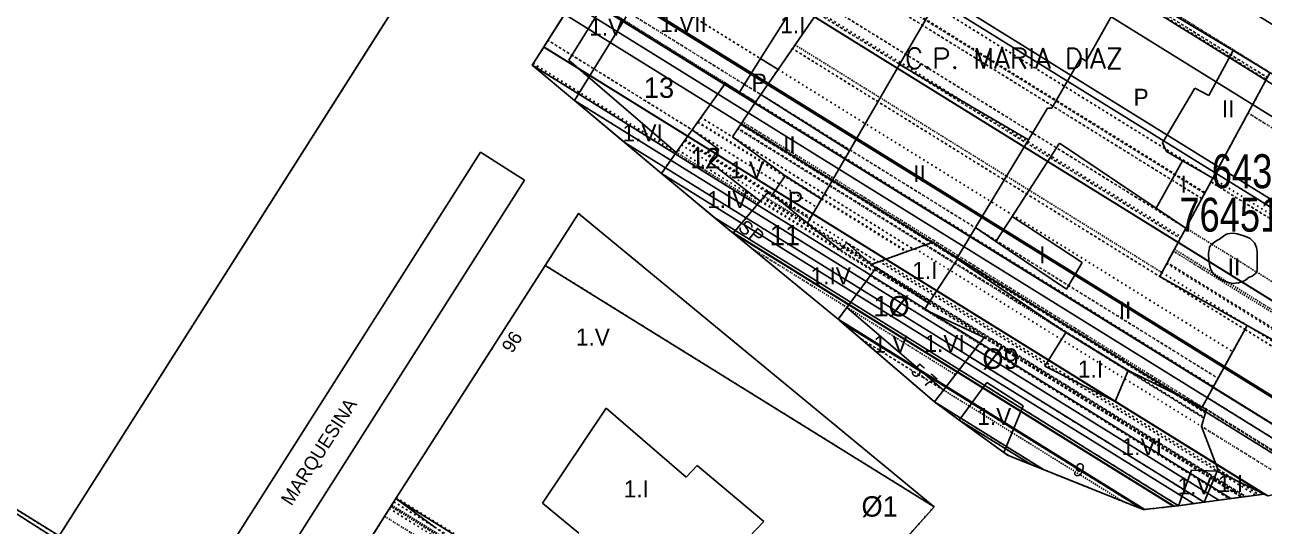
# Model space of a CAD drawing. Extents: x 676297 to 676945, y 613531 to 614154.
# Drawn here: x 676362.8 to 676454.2, y 613908.8 to 613945.7 of the extents above; entities that cross this region are included whole.
import ezdxf
from ezdxf.enums import TextEntityAlignment as Align

# ---------------------------------------------------------------- set-up
doc = ezdxf.new("R2010")
doc.units = 0
doc.header["$MEASUREMENT"] = 0
doc.linetypes.add('DOT', pattern=[0.25, 0, -0.25])
doc.layers.get('0').update_dxf_attribs({"linetype": 'CONTINUOUS'})
for name, color, linetype in [('10', 7, 'CONTINUOUS'), ('11', 7, 'CONTINUOUS'), ('12', 7, 'CONTINUOUS'), ('13', 7, 'CONTINUOUS'), ('22', 7, 'CONTINUOUS'), ('25', 7, 'CONTINUOUS'), ('26', 7, 'CONTINUOUS'), ('27', 7, 'CONTINUOUS'), ('29', 7, 'CONTINUOUS'), ('62', 7, 'CONTINUOUS'), ('8', 7, 'CONTINUOUS'), ('9', 7, 'CONTINUOUS')]:
    doc.layers.add(name, color=color, linetype=linetype)
doc.styles.add('ROMANS', font='ROMANS', dxfattribs={"height": 0.2})
doc.styles.get("Standard").update_dxf_attribs({"font": 'txt', "height": 0.2})

msp = doc.modelspace()

# ---------------------------------------------------------------- linework, layer by layer
at = {"layer": '10', "color": 215, "linetype": 'CONTINUOUS'}
for p, q in [((676365.199, 613907.802), (676434.626, 614017.111)), ((676400.229, 613942.731), (676407.741, 613954.557)), ((676403.331, 613940.128), (676400.229, 613942.731)), ((676409.739, 613934.753), (676403.331, 613940.128)), ((676409.739, 613934.753), (676414.776, 613930.562)), ((676390.179, 613910.824), (676403.642, 613931.809)), ((676403.642, 613931.809), (676429.833, 613910.221)), ((676415.034, 613930.349), (676414.776, 613930.562)), ((676422.766, 613924.015), (676415.034, 613930.349)), ((676422.893, 613923.911), (676422.766, 613924.015)), ((676422.893, 613923.911), (676429.853, 613917.933)), ((676343.001, 613921.931), (676365.199, 613907.802)), ((676431.68, 613916.602), (676429.853, 613917.933)), ((676434.967, 613914.21), (676431.68, 613916.602)), ((676435.229, 613914.02), (676434.967, 613914.21)), ((676435.229, 613914.02), (676445.235, 613910.003)), ((676390.179, 613910.824), (676387.176, 613906.075)), ((676449.721, 613910.549), (676447.842, 613910.293)), ((676454.137, 613911.152), (676449.721, 613910.549)), ((676454.412, 613911.018), (676454.137, 613911.152)), ((676429.833, 613910.221), (676413.648, 613892.069)), ((676447.842, 613910.293), (676445.235, 613910.003))]:
    msp.add_line(p, q, dxfattribs=at)
at = {"layer": '11', "color": 215, "linetype": 'CONTINUOUS'}
for p, q in [((676421.284, 613946.678), (676418.335, 613942.403)), ((676418.335, 613942.403), (676417.063, 613940.559)), ((676450.365, 613934.392), (676454.577, 613942.164)), ((676412.012, 613937.959), (676414.452, 613941.398)), ((676415.482, 613940.741), (676414.452, 613941.398)), ((676416.669, 613939.987), (676415.482, 613940.741)), ((676414.971, 613937.441), (676416.669, 613939.987)), ((676417.063, 613940.559), (676416.669, 613939.987)), ((676410.838, 613936.303), (676412.012, 613937.959)), ((676418.851, 613934.585), (676414.971, 613937.441)), ((676409.739, 613934.753), (676410.838, 613936.303)), ((676421.527, 613932.864), (676418.851, 613934.585)), ((676448.379, 613930.728), (676450.365, 613934.392)), ((676417.028, 613932.708), (676417.632, 613933.423)), ((676417.892, 613933.131), (676417.632, 613933.423)), ((676415.034, 613930.349), (676417.028, 613932.708)), ((676417.93, 613933.19), (676417.892, 613933.131)), ((676417.93, 613933.19), (676420.495, 613931.098)), ((676420.495, 613931.098), (676421.527, 613932.864)), ((676420.495, 613931.098), (676422.901, 613929.137)), ((676446.45, 613927.168), (676448.379, 613930.728)), ((676425.206, 613928.059), (676429.745, 613929.683)), ((676429.745, 613929.683), (676431.518, 613928.481)), ((676423.408, 613929.65), (676422.901, 613929.137)), ((676423.408, 613929.65), (676425.206, 613928.059)), ((676425.206, 613928.059), (676425.536, 613927.767)), ((676431.518, 613928.481), (676431.561, 613928.452)), ((676431.561, 613928.452), (676439.536, 613923.049)), ((676423.413, 613924.892), (676425.536, 613927.767)), ((676425.536, 613927.767), (676425.583, 613927.831)), ((676429.43, 613925.208), (676425.583, 613927.831)), ((676446.45, 613927.168), (676452.898, 613923.561)), ((676429.123, 613924.741), (676429.43, 613925.208)), ((676422.766, 613924.015), (676423.413, 613924.892)), ((676433.509, 613922.679), (676429.123, 613924.741)), ((676449.572, 613917.558), (676452.898, 613923.561)), ((676433.509, 613922.679), (676430.526, 613918.807)), ((676444.136, 613920.25), (676439.536, 613923.049)), ((676449.572, 613917.558), (676444.136, 613920.25)), ((676430.526, 613918.807), (676429.853, 613917.933)), ((676449.904, 613917.394), (676449.527, 613916.135)), ((676449.904, 613917.394), (676449.572, 613917.558)), ((676449.527, 613916.135), (676450.746, 613912.977)), ((676450.746, 613912.977), (676450.687, 613912.836)), ((676454.137, 613911.152), (676450.687, 613912.836)), ((676390.179, 613910.824), (676393.08, 613908.692))]:
    msp.add_line(p, q, dxfattribs=at)
at = {"layer": '12', "color": 15, "linetype": 'CONTINUOUS'}
for p, q in [((676402.91, 613943.094), (676409.414, 613953.568)), ((676411.057, 613952.598), (676403.331, 613940.128)), ((676444.079, 613948.477), (676441.033, 613943.026)), ((676451.873, 613943.79), (676444.079, 613948.477)), ((676417.052, 613943.217), (676419.748, 613947.466)), ((676430.014, 613947.431), (676427.293, 613942.761)), ((676451.873, 613943.79), (676450.066, 613940.481)), ((676454.576, 613942.164), (676451.873, 613943.79)), ((676410.838, 613936.303), (676402.91, 613943.094)), ((676415.482, 613940.74), (676417.052, 613943.217)), ((676417.052, 613943.217), (676418.335, 613942.403)), ((676427.293, 613942.761), (676423.601, 613936.424)), ((676436.777, 613937.218), (676427.293, 613942.761)), ((676440.63, 613943.261), (676438.509, 613939.549)), ((676441.033, 613943.026), (676440.63, 613943.261)), ((676449.038, 613941.024), (676446.66, 613937.013)), ((676450.066, 613940.481), (676449.038, 613941.024)), ((676417.063, 613940.559), (676423.601, 613936.424)), ((676436.777, 613937.218), (676438.188, 613939.562)), ((676438.509, 613939.549), (676438.189, 613939.562)), ((676412.012, 613937.959), (676413.972, 613936.523)), ((676432.89, 613930.761), (676436.777, 613937.218)), ((676446.66, 613937.013), (676446.953, 613936.36)), ((676413.972, 613936.523), (676413.292, 613935.61)), ((676423.601, 613936.424), (676421.527, 613932.864)), ((676439.074, 613936.973), (676435.585, 613931.593)), ((676439.074, 613936.973), (676446.192, 613932.195)), ((676448.14, 613935.674), (676446.953, 613936.36)), ((676413.292, 613935.61), (676417.028, 613932.708)), ((676448.14, 613935.674), (676446.192, 613932.195)), ((676450.365, 613934.392), (676448.14, 613935.674)), ((676418.851, 613934.585), (676417.93, 613933.19)), ((676435.585, 613931.593), (676434.388, 613929.747)), ((676435.585, 613931.593), (676440.736, 613928.205)), ((676446.192, 613932.195), (676448.379, 613930.728)), ((676431.518, 613928.481), (676432.89, 613930.761)), ((676434.389, 613929.748), (676432.89, 613930.761)), ((676439.589, 613926.236), (676434.389, 613929.748)), ((676450.364, 613929.598), (676450.524, 613929.719)), ((676450.524, 613929.719), (676450.702, 613929.828)), ((676450.702, 613929.828), (676450.847, 613929.924)), ((676450.847, 613929.924), (676450.948, 613929.985)), ((676450.948, 613929.985), (676451.151, 613930.136)), ((676451.151, 613930.136), (676451.325, 613930.257)), ((676451.325, 613930.257), (676451.436, 613930.306)), ((676451.436, 613930.306), (676451.624, 613930.336)), ((676451.624, 613930.336), (676451.875, 613930.348)), ((676451.875, 613930.348), (676452.155, 613930.306)), ((676452.155, 613930.306), (676452.305, 613930.263)), ((676452.305, 613930.263), (676452.575, 613930.179)), ((676452.575, 613930.179), (676452.884, 613930.07)), ((676452.884, 613930.07), (676453.106, 613929.961)), ((676453.106, 613929.961), (676453.275, 613929.822)), ((676453.275, 613929.822), (676453.434, 613929.64)), ((676450.046, 613928.69), (676450.055, 613928.902)), ((676450.055, 613928.902), (676450.084, 613929.107)), ((676450.084, 613929.107), (676450.113, 613929.295)), ((676450.113, 613929.295), (676450.162, 613929.416)), ((676450.162, 613929.416), (676450.244, 613929.507)), ((676450.244, 613929.507), (676450.364, 613929.598)), ((676453.434, 613929.64), (676453.521, 613929.483)), ((676453.521, 613929.483), (676453.594, 613929.289)), ((676453.594, 613929.289), (676453.623, 613928.998)), ((676453.623, 613928.998), (676453.623, 613928.744)), ((676431.561, 613928.452), (676429.43, 613925.208)), ((676440.736, 613928.205), (676439.589, 613926.236)), ((676450.065, 613928.454), (676450.046, 613928.69)), ((676450.089, 613928.193), (676450.065, 613928.454)), ((676450.133, 613927.921), (676450.089, 613928.193)), ((676450.186, 613927.746), (676450.133, 613927.921)), ((676453.623, 613928.744), (676453.623, 613928.429)), ((676453.623, 613928.429), (676453.632, 613928.121)), ((676453.632, 613928.121), (676453.632, 613927.842)), ((676450.258, 613927.582), (676450.186, 613927.746)), ((676450.34, 613927.449), (676450.258, 613927.582)), ((676450.446, 613927.328), (676450.34, 613927.449)), ((676450.548, 613927.231), (676450.446, 613927.328)), ((676450.688, 613927.134), (676450.548, 613927.231)), ((676450.828, 613927.019), (676450.688, 613927.134)), ((676451.045, 613926.898), (676450.828, 613927.019)), ((676452.932, 613927.019), (676452.768, 613926.898)), ((676453.048, 613927.11), (676452.932, 613927.019)), ((676453.135, 613927.146), (676453.048, 613927.11)), ((676453.266, 613927.201), (676453.135, 613927.146)), ((676453.396, 613927.279), (676453.266, 613927.201)), ((676453.521, 613927.382), (676453.396, 613927.279)), ((676453.613, 613927.497), (676453.521, 613927.382)), ((676453.642, 613927.667), (676453.613, 613927.497)), ((676453.632, 613927.842), (676453.642, 613927.667)), ((676451.248, 613926.813), (676451.045, 613926.898)), ((676451.426, 613926.747), (676451.248, 613926.813)), ((676451.61, 613926.704), (676451.426, 613926.747)), ((676451.89, 613926.662), (676451.61, 613926.704)), ((676452.03, 613926.668), (676451.89, 613926.662)), ((676452.252, 613926.692), (676452.03, 613926.668)), ((676452.43, 613926.741), (676452.252, 613926.692)), ((676452.633, 613926.826), (676452.43, 613926.741)), ((676452.768, 613926.898), (676452.633, 613926.826)), ((676430.526, 613918.807), (676423.413, 613924.892)), ((676461.838, 613918.556), (676452.898, 613923.561)), ((676438, 613920.567), (676439.536, 613923.049)), ((676443.172, 613917.961), (676438, 613920.567)), ((676444.136, 613920.25), (676443.172, 613917.961)), ((676431.68, 613916.602), (676433.718, 613919.364)), ((676433.718, 613919.364), (676435.898, 613917.974)), ((676435.898, 613917.974), (676436.402, 613917.635)), ((676400.97, 613910.489), (676405.679, 613917.484)), ((676405.679, 613917.484), (676411.574, 613912.398)), ((676436.402, 613917.635), (676434.967, 613914.21)), ((676411.574, 613912.398), (676412.369, 613913.254)), ((676412.369, 613913.254), (676417.295, 613909.131)), ((676447.842, 613910.293), (676448.799, 613912.909)), ((676448.799, 613912.909), (676450.687, 613912.836)), ((676449.721, 613910.549), (676450.687, 613912.836)), ((676403.662, 613908.274), (676400.97, 613910.489)), ((676417.295, 613909.131), (676415.111, 613906.85))]:
    msp.add_line(p, q, dxfattribs=at)
at = {"layer": '8', "color": 15, "linetype": 'CONTINUOUS'}
msp.add_lwpolyline([(676375.322, 613895.968), (676399.662, 613934.247), (676396.416, 613936.311), (676372.076, 613898.032)], close=True, dxfattribs=at)

# ---------------------------------------------------------------- texts
at = {"layer": '13', "color": 15, "linetype": 'CONTINUOUS'}
for s, p in [('1.V', (676405.677, 613945.518)), ('1.VII', (676411.362, 613945.783)), ('1.I', (676419.43, 613945.695)), ('P', (676416.945, 613941.473)), ('P', (676445.081, 613940.359)), ('II', (676451.491, 613939.509)), ('1.VI', (676408.357, 613937.731)), ('II', (676419.171, 613936.87)), ('1.V', (676416.051, 613935.021)), ('II', (676428.752, 613934.735)), ('I', (676448.225, 613933.963)), ('1.IV', (676414.595, 613932.823)), ('P', (676419.618, 613932.784)), ('I', (676437.799, 613928.761)), ('1.I', (676429.148, 613927.601)), ('II', (676451.924, 613927.872)), ('1.IV', (676422.214, 613927.207)), ('II', (676443.899, 613924.695)), ('1.V', (676404.691, 613922.71)), ('1.V', (676426.622, 613922.182)), ('1.VI', (676430.603, 613922.244)), ('1.I', (676441.349, 613920.354)), ('1.V', (676434.262, 613916.871)), ('1.VI', (676445.134, 613914.639)), ('1.V', (676449.021, 613911.745)), ('1.I', (676451.666, 613911.92)), ('1.I', (676407.892, 613911.53))]:
    msp.add_text(s, height=1.25, dxfattribs=at).set_placement(p, align=Align.MIDDLE)
at = {"layer": '22', "color": 7, "linetype": 'CONTINUOUS'}
for s, p in [('S', (676415.972, 613930.753)), ('P', (676416.763, 613930.175))]:
    msp.add_text(s, height=1, rotation=320.70514, dxfattribs=at).set_placement(p, align=Align.MIDDLE)
for s, rotation, p in [('96', 237.28907, (676398.313, 613922.625)), ('5-7', 319.44222, (676428.767, 613919.475)), ('9', 337.93037, (676440.325, 613912.47))]:
    msp.add_text(s, height=1, rotation=rotation, dxfattribs=at).set_placement(p, align=Align.CENTER)
at = {"layer": '25', "color": 215, "linetype": 'CONTINUOUS', "width": 0.8}
msp.add_text('64398', height=2.5, dxfattribs=at).set_placement((676454.005, 613934.917), align=Align.MIDDLE)
at = {"layer": '26', "color": 215, "linetype": 'CONTINUOUS', "width": 0.8}
msp.add_text('76451393', height=2.5, dxfattribs=at).set_placement((676453.847, 613931.717), align=Align.MIDDLE)
at = {"layer": '27', "color": 215, "linetype": 'CONTINUOUS'}
for s, p in [('13', (676409.562, 613941.065)), ('12', (676412.977, 613935.882)), ('11', (676418.839, 613930.21)), ('1%%c', (676426.697, 613924.982)), ('%%c9', (676434.727, 613921.125)), ('%%c1', (676425.82, 613910.243))]:
    msp.add_text(s, height=1.5, dxfattribs=at).set_placement(p, align=Align.MIDDLE)
at = {"layer": '29', "color": 215, "linetype": 'CONTINUOUS', "style": 'ROMANS'}
msp.add_text('C.P. MARIA DIAZ', height=1.5, dxfattribs=at).set_placement((676435.72, 613943.218), align=Align.MIDDLE)
at = {"layer": '9', "color": 15, "linetype": 'CONTINUOUS'}
msp.add_text('MARQUESINA', height=1, rotation=57.13701, dxfattribs=at).set_placement((676384.611, 613914.202), align=Align.MIDDLE)

# ---------------------------------------------------------------- meshes
at = {"color": 7, "linetype": 'DOT'}
mesh = msp.add_polyface(dxfattribs=at)
corners = [(676365.199, 613907.802), (676343.001, 613921.931), (676365.366, 613908.065), (676412.226, 614030.999), (676434.626, 614017.111), (676412.4, 614031.274), (676412.4, 614031.274)]
mesh.append_faces([[corners[k] for k in face] for face in [(0, 0, 2, 1), (1, 2, 4, 3), (3, 4, 6, 5)]], dxfattribs={"vtx0": -1, "vtx2": -1, "color": 7})
mesh = msp.add_polyface(dxfattribs=at)
corners = [(676422.901, 613929.137), (676425.206, 613928.059), (676423.116, 613929.355), (676421.101, 613930.604), (676425.327, 613928.102), (676424.76, 613928.454), (676423.189, 613929.428), (676420.495, 613931.098), (676425.693, 613928.233), (676423.408, 613929.65), (676420.649, 613931.361), (676427.787, 613928.983), (676421.527, 613932.864), (676427.851, 613929.005), (676418.851, 613934.585), (676428.311, 613929.17), (676414.971, 613937.441), (676439.536, 613923.049), (676429.169, 613929.477), (676415.367, 613938.034), (676444.136, 613920.25), (676438.614, 613923.674), (676429.223, 613929.496), (676415.392, 613938.072), (676447.385, 613918.641), (676431.561, 613928.452), (676429.638, 613929.645), (676415.583, 613938.359), (676447.404, 613918.632), (676431.518, 613928.481), (676429.64, 613929.645), (676415.584, 613938.36), (676448.227, 613918.224), (676429.745, 613929.683), (676415.632, 613938.433), (676449.572, 613917.558), (676415.712, 613938.552), (676450.409, 613919.068), (676416.669, 613939.987), (676450.745, 613919.676), (676417.063, 613940.559), (676451.831, 613921.635), (676418.335, 613942.403), (676446.45, 613927.168), (676452.737, 613923.27), (676419.396, 613943.941), (676446.609, 613927.461), (676452.898, 613923.561), (676419.585, 613944.215), (676447.968, 613929.969), (676421.205, 613946.563), (676419.748, 613947.466), (676448.035, 613930.092), (676421.284, 613946.678), (676419.823, 613947.584), (676448.379, 613930.728), (676420.21, 613948.193), (676449.557, 613932.901), (676421.532, 613950.277), (676449.765, 613933.285), (676421.765, 613950.645), (676424.047, 613949.23), (676449.793, 613933.336), (676421.796, 613950.694), (676424.078, 613949.279), (676450.365, 613934.392), (676424.727, 613950.288), (676454.279, 613941.614), (676429.159, 613957.188), (676414.992, 613965.972), (676454.305, 613941.662), (676429.188, 613957.234), (676418.461, 613963.885), (676415.021, 613966.018), (676454.386, 613941.812), (676429.281, 613957.378), (676415.113, 613966.162), (676454.577, 613942.164), (676415.327, 613966.499), (676455.003, 613941.908), (676415.331, 613966.505), (676457.672, 613947.876), (676418.805, 613971.974), (676422.468, 613969.839), (676457.719, 613947.983), (676422.468, 613969.839), (676457.474, 613949.355), (676458.146, 613948.938), (676457.836, 613949.83), (676458.391, 613949.486), (676458.414, 613949.537)]
mesh.append_faces([[corners[k] for k in face] for face in [(0, 0, 2, 3), (3, 2, 6, 7), (1, 1, 4, 5), (7, 6, 9, 10), (5, 4, 8, 9), (10, 8, 11, 12), (12, 11, 13, 14), (14, 13, 15, 16), (16, 15, 18, 19), (19, 18, 22, 23), (17, 17, 20, 21), (23, 22, 26, 27), (21, 20, 24, 25), (27, 26, 30, 31), (25, 24, 28, 29), (31, 30, 33, 34), (29, 28, 32, 33), (34, 32, 35, 36), (36, 35, 37, 38), (38, 37, 39, 40), (40, 39, 41, 42), (42, 41, 44, 45), (45, 43, 46, 48), (43, 44, 47, 47), (48, 46, 49, 50), (51, 51, 53, 54), (50, 49, 52, 53), (54, 52, 55, 56), (56, 55, 57, 58), (58, 57, 59, 60), (60, 61, 63, 63), (61, 59, 62, 64), (64, 62, 65, 66), (66, 65, 67, 68), (69, 69, 72, 73), (68, 67, 70, 71), (73, 72, 75, 76), (71, 70, 74, 75), (76, 74, 77, 78), (78, 77, 79, 80), (80, 79, 81, 82), (82, 81, 84, 85), (83, 84, 87, 86), (86, 87, 89, 88), (88, 89, 90, 90)]], dxfattribs={"vtx0": -1, "vtx2": -1, "color": 7})
mesh = msp.add_polyface(dxfattribs=at)
corners = [(676409.739, 613934.753), (676410.43, 613935.727), (676403.331, 613940.128), (676410.764, 613936.199), (676400.229, 613942.731), (676410.838, 613936.303), (676400.297, 613942.838), (676412.012, 613937.959), (676401.384, 613944.549), (676414.434, 613941.373), (676403.624, 613948.075), (676416.669, 613939.987), (676414.443, 613941.385), (676403.632, 613948.088), (676416.678, 613940), (676415.482, 613940.741), (676414.452, 613941.398), (676403.64, 613948.101), (676416.687, 613940.013), (676414.452, 613941.398), (676403.996, 613948.661), (676417.063, 613940.559), (676405.195, 613950.55), (676418.335, 613942.403), (676407.741, 613954.557), (676421.034, 613946.315), (676409.414, 613953.568), (676421.057, 613946.349), (676411.057, 613952.598), (676421.081, 613946.383), (676419.748, 613947.466), (676421.205, 613946.563), (676421.284, 613946.678)]
mesh.append_faces([[corners[k] for k in face] for face in [(0, 0, 1, 2), (2, 1, 3, 4), (4, 3, 5, 6), (6, 5, 7, 8), (8, 7, 9, 10), (10, 9, 12, 13), (11, 11, 14, 15), (13, 12, 16, 17), (15, 14, 18, 19), (17, 18, 21, 20), (20, 21, 23, 22), (22, 23, 25, 24), (24, 25, 27, 26), (26, 27, 29, 28), (28, 29, 31, 30), (30, 31, 32, 32)]], dxfattribs={"vtx0": -1, "vtx2": -1, "color": 7})
mesh = msp.add_polyface(dxfattribs=at)
corners = [(676450.687, 613912.836), (676452.033, 613912.179), (676450.746, 613912.977), (676454.137, 613911.152), (676450.605, 613913.342), (676454.412, 613911.018), (676450.587, 613913.39), (676456.895, 613911.567), (676449.527, 613916.135), (676458.395, 613911.899), (676449.846, 613917.2), (676458.469, 613912.042), (676449.893, 613917.359), (676449.572, 613917.558), (676458.485, 613912.074), (676449.904, 613917.394), (676449.589, 613917.589), (676458.835, 613912.75), (676449.958, 613918.254), (676464.804, 613910.055), (676450.372, 613919.003), (676467.025, 613914.411), (676452.737, 613923.27), (676446.45, 613927.168), (676467.176, 613914.708), (676452.898, 613923.561), (676446.609, 613927.461), (676467.517, 613915.377), (676446.965, 613928.119), (676469.013, 613914.54), (676447.002, 613928.187), (676469.476, 613915.384), (676447.461, 613929.034), (676470.704, 613914.814), (676447.538, 613929.177), (676471.529, 613916.375), (676448.379, 613930.728), (676473.34, 613919.801), (676450.224, 613934.133), (676473.478, 613920.062), (676450.365, 613934.392), (676476.034, 613924.899), (676452.97, 613939.199), (676477.611, 613927.883), (676454.577, 613942.164), (676477.614, 613927.889), (676455.003, 613941.908), (676477.554, 613930.152), (676478.5, 613929.565), (676455.782, 613943.651), (676477.633, 613930.296), (676478.577, 613929.71), (676455.849, 613943.801), (676480.626, 613935.766), (676458.414, 613949.537), (676480.66, 613935.829), (676459.136, 613949.174), (676480.732, 613935.96), (676459.206, 613949.306), (676480.202, 613936.327), (676459.222, 613949.335), (676480.533, 613936.984), (676459.567, 613949.983), (676481.008, 613937.924), (676460.062, 613950.911), (676481.712, 613939.319), (676460.797, 613952.287), (676481.962, 613939.814), (676461.058, 613952.775), (676482.007, 613939.903), (676460.714, 613953.105), (676482.176, 613940.238), (676460.895, 613953.432), (676482.176, 613940.238), (676461.333, 613954.225), (676482.585, 613941.048), (676462.36, 613954.533), (676482.949, 613941.768), (676480.862, 613943.991), (676483.306, 613942.476), (676482.589, 613943.06), (676483.36, 613942.582), (676483.385, 613942.632)]
mesh.append_faces([[corners[k] for k in face] for face in [(0, 0, 1, 2), (2, 1, 3, 4), (4, 3, 5, 6), (6, 5, 7, 8), (8, 7, 9, 10), (10, 9, 11, 12), (13, 13, 15, 16), (12, 11, 14, 15), (16, 14, 17, 18), (18, 17, 19, 20), (20, 19, 21, 22), (23, 23, 25, 26), (22, 21, 24, 25), (26, 24, 27, 28), (28, 27, 29, 30), (30, 29, 31, 32), (32, 31, 33, 34), (34, 33, 35, 36), (36, 35, 37, 38), (38, 37, 39, 40), (40, 39, 41, 42), (42, 41, 43, 44), (44, 43, 45, 46), (46, 45, 48, 49), (49, 47, 50, 52), (47, 48, 51, 51), (52, 50, 53, 54), (54, 53, 55, 56), (56, 55, 57, 58), (58, 57, 59, 60), (60, 59, 61, 62), (62, 61, 63, 64), (64, 63, 65, 66), (66, 65, 67, 68), (68, 67, 69, 70), (70, 69, 71, 72), (72, 73, 75, 74), (74, 75, 77, 76), (76, 77, 79, 78), (78, 79, 81, 80), (80, 81, 82, 82)]], dxfattribs={"vtx0": -1, "vtx2": -1, "color": 7})
mesh = msp.add_polyface(dxfattribs=at)
corners = [(676415.034, 613930.349), (676414.776, 613930.562), (676415.063, 613930.384), (676409.739, 613934.753), (676415.656, 613931.085), (676410.838, 613936.303), (676416.893, 613932.549), (676410.838, 613936.303), (676417.028, 613932.708), (676410.958, 613936.472), (676417.327, 613933.062), (676420.495, 613931.098), (676411.223, 613936.847), (676417.559, 613933.337), (676417.892, 613933.131), (676418.352, 613932.846), (676420.675, 613931.406), (676411.43, 613937.138), (676417.605, 613933.391), (676417.728, 613933.315), (676417.93, 613933.19), (676420.71, 613931.466), (676411.47, 613937.195), (676417.632, 613933.423), (676420.731, 613931.502), (676411.494, 613937.229), (676421.182, 613932.274), (676412.012, 613937.959), (676421.527, 613932.864), (676412.408, 613938.518), (676418.851, 613934.585), (676412.439, 613938.561), (676414.971, 613937.441), (676412.661, 613938.873), (676416.669, 613939.987), (676414.434, 613941.373), (676415.482, 613940.741), (676414.443, 613941.385), (676414.452, 613941.398)]
mesh.append_faces([[corners[k] for k in face] for face in [(0, 0, 2, 1), (1, 2, 4, 3), (3, 4, 6, 5), (7, 6, 8, 9), (9, 8, 10, 12), (12, 10, 13, 17), (11, 11, 16, 15), (17, 13, 18, 22), (14, 14, 20, 19), (15, 16, 21, 20), (22, 18, 23, 25), (19, 21, 24, 23), (25, 24, 26, 27), (27, 26, 28, 29), (29, 28, 30, 31), (31, 30, 32, 33), (33, 32, 34, 35), (35, 34, 36, 37), (37, 36, 38, 38)]], dxfattribs={"vtx0": -1, "vtx2": -1, "color": 7})
mesh = msp.add_polyface(dxfattribs=at)
corners = [(676422.766, 613924.015), (676423.413, 613924.892), (676416.349, 613929.272), (676423.546, 613925.072), (676415.034, 613930.349), (676425.367, 613927.538), (676417.028, 613932.708), (676422.901, 613929.137), (676425.402, 613927.586), (676417.067, 613932.754), (676421.549, 613930.239), (676423.063, 613929.301), (676425.536, 613927.767), (676417.213, 613932.927), (676421.101, 613930.604), (676423.116, 613929.355), (676425.206, 613928.059), (676417.262, 613932.985), (676420.495, 613931.098), (676423.189, 613929.428), (676424.76, 613928.454), (676417.327, 613933.062), (676420.495, 613931.098), (676423.408, 613929.65), (676417.526, 613933.297), (676418.664, 613932.591), (676417.559, 613933.337), (676417.892, 613933.131), (676418.352, 613932.846), (676417.605, 613933.391), (676417.728, 613933.315), (676417.93, 613933.19), (676417.632, 613933.423)]
mesh.append_faces([[corners[k] for k in face] for face in [(0, 0, 1, 2), (2, 1, 3, 4), (4, 3, 5, 6), (6, 5, 8, 9), (9, 7, 10, 13), (7, 8, 12, 11), (13, 10, 14, 17), (11, 12, 16, 15), (17, 14, 18, 21), (15, 16, 20, 19), (21, 22, 25, 24), (19, 20, 23, 23), (24, 25, 28, 26), (26, 27, 30, 29), (27, 28, 31, 31), (29, 30, 32, 32)]], dxfattribs={"vtx0": -1, "vtx2": -1, "color": 7})
mesh = msp.add_polyface(dxfattribs=at)
corners = [(676413.648, 613892.069), (676414.22, 613892.71), (676410.451, 613895.047), (676415.014, 613893.601), (676406.013, 613899.181), (676415.465, 613894.107), (676403.487, 613901.533), (676415.598, 613894.256), (676402.745, 613902.226), (676397.209, 613905.658), (676415.662, 613894.328), (676402.392, 613902.555), (676397.265, 613905.734), (676396.233, 613906.374), (676415.666, 613894.332), (676402.346, 613902.591), (676397.269, 613905.739), (676396.167, 613906.422), (676415.871, 613894.562), (676400.167, 613904.298), (676397.451, 613905.982), (676393.08, 613908.692), (676416.062, 613894.776), (676398.127, 613905.896), (676397.621, 613906.21), (676390.179, 613910.824), (676416.106, 613894.825), (676397.66, 613906.262), (676390.214, 613910.879), (676429.833, 613910.221), (676401.187, 613927.982), (676403.642, 613931.809), (676403.642, 613931.809)]
mesh.append_faces([[corners[k] for k in face] for face in [(0, 0, 1, 2), (2, 1, 3, 4), (4, 3, 5, 6), (6, 5, 7, 8), (9, 9, 12, 13), (8, 7, 10, 11), (13, 12, 16, 17), (11, 10, 14, 15), (17, 16, 20, 21), (15, 14, 18, 19), (21, 20, 24, 25), (19, 18, 22, 23), (25, 24, 27, 28), (23, 22, 26, 27), (28, 26, 29, 30), (30, 29, 32, 31)]], dxfattribs={"vtx0": -1, "vtx2": -1, "color": 7})
mesh = msp.add_polyface(dxfattribs=at)
corners = [(676435.229, 613914.02), (676434.967, 613914.21), (676435.355, 613913.969), (676431.68, 613916.602), (676436.975, 613913.319), (676429.853, 613917.933), (676437.882, 613912.955), (676430.526, 613918.807), (676443.791, 613910.583), (676430.691, 613919.021), (676445.235, 613910.003), (676431.684, 613920.311), (676447.842, 613910.293), (676432.425, 613921.272), (676449.721, 613910.549), (676433.166, 613922.234), (676451.599, 613910.805), (676429.123, 613924.741), (676433.509, 613922.679), (676452.468, 613910.924), (676429.43, 613925.208), (676433.509, 613922.679), (676433.509, 613922.679), (676452.468, 613910.924), (676429.43, 613925.208), (676433.509, 613922.679), (676452.66, 613910.95), (676425.536, 613927.767), (676427.09, 613926.804), (676452.775, 613910.966), (676425.206, 613928.059), (676425.58, 613927.827), (676425.676, 613927.768), (676452.783, 613910.967), (676425.212, 613928.061), (676425.583, 613927.831), (676453.536, 613911.07), (676450.687, 613912.836), (676425.794, 613928.27), (676453.77, 613911.102), (676452.033, 613912.179), (676450.746, 613912.977), (676425.976, 613928.335), (676454.137, 613911.152), (676450.605, 613913.342), (676426.26, 613928.436), (676449.527, 613916.135), (676428.433, 613929.214), (676449.709, 613916.742), (676439.536, 613923.049), (676429.169, 613929.477), (676449.722, 613916.787), (676444.136, 613920.25), (676438.614, 613923.674), (676429.223, 613929.496), (676449.825, 613917.129), (676447.385, 613918.641), (676431.561, 613928.452), (676429.638, 613929.645), (676449.825, 613917.13), (676447.404, 613918.632), (676431.518, 613928.481), (676429.64, 613929.645), (676449.851, 613917.217), (676448.227, 613918.224), (676429.745, 613929.683), (676449.893, 613917.359), (676449.572, 613917.558), (676449.904, 613917.394)]
mesh.append_faces([[corners[k] for k in face] for face in [(0, 0, 2, 1), (1, 2, 4, 3), (3, 4, 6, 5), (5, 6, 8, 7), (7, 8, 10, 9), (9, 10, 12, 11), (11, 12, 14, 13), (13, 14, 16, 15), (17, 17, 21, 20), (15, 16, 19, 18), (20, 21, 22, 24), (18, 19, 23, 25), (24, 23, 26, 28), (27, 27, 31, 30), (28, 26, 29, 32), (30, 31, 35, 34), (32, 29, 33, 35), (34, 33, 36, 38), (38, 37, 41, 42), (37, 36, 39, 40), (42, 41, 44, 45), (40, 39, 43, 43), (45, 44, 46, 47), (47, 46, 48, 50), (50, 49, 53, 54), (49, 48, 51, 52), (54, 53, 57, 58), (52, 51, 55, 56), (58, 57, 61, 62), (56, 55, 59, 60), (62, 61, 65, 65), (60, 59, 63, 64), (64, 63, 66, 67), (67, 66, 68, 68)]], dxfattribs={"vtx0": -1, "vtx2": -1, "color": 7})
mesh = msp.add_polyface(dxfattribs=at)
corners = [(676429.853, 613917.933), (676430.526, 613918.807), (676424.448, 613922.575), (676430.72, 613919.058), (676422.893, 613923.911), (676430.733, 613919.076), (676422.766, 613924.015), (676431.399, 613919.94), (676423.413, 613924.892), (676429.123, 613924.741), (676433.166, 613922.234), (676425.13, 613927.217), (676429.43, 613925.208), (676433.509, 613922.679), (676433.509, 613922.679), (676425.463, 613927.668), (676429.43, 613925.208), (676433.509, 613922.679), (676425.463, 613927.668), (676429.43, 613925.208), (676425.536, 613927.767), (676427.09, 613926.804), (676425.583, 613927.831)]
mesh.append_faces([[corners[k] for k in face] for face in [(0, 0, 1, 2), (2, 1, 3, 4), (4, 3, 5, 6), (6, 5, 7, 8), (8, 7, 10, 11), (11, 9, 12, 15), (9, 10, 14, 13), (15, 16, 19, 18), (13, 14, 17, 17), (18, 19, 21, 20), (20, 21, 22, 22)]], dxfattribs={"vtx0": -1, "vtx2": -1, "color": 7})
mesh = msp.add_polyface(dxfattribs=at)
corners = [(676394.473, 613885.448), (676391.918, 613887.3), (676394.614, 613885.629), (676386.835, 613890.986), (676394.894, 613885.989), (676386.269, 613891.396), (676394.925, 613886.029), (676383.296, 613893.553), (676395.09, 613886.241), (676382.467, 613898.462), (676397.394, 613889.207), (676382.445, 613898.592), (676397.455, 613889.286), (676382.633, 613898.889), (676397.672, 613889.565), (676382.777, 613899.118), (676394.924, 613891.587), (676383.637, 613900.477), (676395.857, 613892.9), (676383.679, 613900.544), (676394.977, 613893.539), (676386.336, 613904.746), (676397.863, 613897.599), (676402.594, 613894.666), (676386.533, 613905.058), (676398.077, 613897.9), (676398.629, 613897.558), (676402.817, 613894.961), (676386.567, 613905.112), (676398.114, 613897.953), (676402.856, 613895.013), (676387.176, 613906.075), (676403.547, 613895.925), (676387.176, 613906.075), (676406.013, 613899.181), (676389.35, 613909.512), (676403.487, 613901.533), (676389.707, 613910.077), (676402.745, 613902.226), (676397.209, 613905.658), (676389.812, 613910.244), (676402.392, 613902.555), (676397.265, 613905.734), (676396.233, 613906.374), (676389.862, 613910.323), (676402.346, 613902.591), (676397.269, 613905.739), (676396.167, 613906.422), (676389.866, 613910.329), (676400.167, 613904.298), (676397.451, 613905.982), (676393.08, 613908.692), (676390.028, 613910.585), (676398.127, 613905.896), (676397.621, 613906.21), (676390.179, 613910.824), (676397.66, 613906.262)]
mesh.append_faces([[corners[k] for k in face] for face in [(0, 0, 2, 1), (1, 2, 4, 3), (3, 4, 6, 5), (5, 6, 8, 7), (7, 8, 10, 9), (9, 10, 12, 11), (11, 12, 14, 13), (13, 14, 16, 15), (15, 16, 18, 17), (17, 18, 20, 19), (19, 20, 22, 21), (21, 22, 25, 24), (23, 23, 27, 26), (24, 25, 29, 28), (26, 27, 30, 29), (28, 30, 32, 31), (33, 32, 34, 35), (35, 34, 36, 37), (37, 36, 38, 40), (40, 39, 43, 44), (39, 38, 41, 42), (44, 43, 47, 48), (42, 41, 45, 46), (48, 47, 51, 52), (46, 45, 49, 50), (52, 51, 55, 55), (50, 49, 53, 54), (54, 53, 56, 56)]], dxfattribs={"vtx0": -1, "vtx2": -1, "color": 7})
at = {"layer": '62', "color": 7, "linetype": 'CONTINUOUS'}
mesh = msp.add_polyface(dxfattribs=at)
corners = [(676365.199, 613907.802), (676365.366, 613908.065), (676343.001, 613921.931), (676434.626, 614017.111), (676412.226, 614030.999), (676434.626, 614017.111), (676412.4, 614031.274)]
mesh.append_faces([[corners[k] for k in face] for face in [(0, 0, 1, 2), (2, 1, 3, 4), (4, 5, 6, 6)]], dxfattribs={"vtx0": -1, "vtx2": -1, "color": 7})
mesh = msp.add_polyface(dxfattribs=at)
corners = [(676435.229, 613914.02), (676435.355, 613913.969), (676434.967, 613914.21), (676436.975, 613913.319), (676431.68, 613916.602), (676437.882, 613912.955), (676429.853, 613917.933), (676445.235, 613910.003), (676423.127, 613923.71), (676445.311, 613910.011), (676422.893, 613923.911), (676445.346, 613910.015), (676422.766, 613924.015), (676447.452, 613910.25), (676415.034, 613930.349), (676447.525, 613910.258), (676414.776, 613930.562), (676447.842, 613910.293), (676413.681, 613931.473), (676448.947, 613910.444), (676409.739, 613934.753), (676449.721, 613910.549), (676407.065, 613936.996), (676450.801, 613910.696), (676403.331, 613940.128), (676451.699, 613910.819), (676400.229, 613942.731), (676454.137, 613911.152), (676401.069, 613944.054), (676454.412, 613911.018), (676401.086, 613944.08), (676458.395, 613911.899), (676402.613, 613946.484), (676458.835, 613912.75), (676403.125, 613947.29), (676464.804, 613910.055), (676403.584, 613948.012), (676465.041, 613909.947), (676403.601, 613948.04), (676477.259, 613904.286), (676404.474, 613949.413), (676478.128, 613903.883), (676404.536, 613949.511), (676480.982, 613909.116), (676407.727, 613954.535), (676480.995, 613909.139), (676407.741, 613954.557), (676483.758, 613914.207), (676410.831, 613959.422), (676484.006, 613914.662), (676411.109, 613959.859), (676486.506, 613919.247), (676413.905, 613964.26), (676487.478, 613921.03), (676414.992, 613965.972), (676489.275, 613924.325), (676417.001, 613969.135), (676490.888, 613927.282), (676418.805, 613971.974), (676490.943, 613927.384), (676422.468, 613969.839), (676491.44, 613928.296), (676457.474, 613949.355), (676491.725, 613928.819), (676457.836, 613949.83), (676491.752, 613928.867), (676458.414, 613949.537), (676491.786, 613928.931), (676459.136, 613949.174), (676492.225, 613929.735), (676459.567, 613949.983), (676493.475, 613932.027), (676460.797, 613952.287), (676493.739, 613932.512), (676461.058, 613952.775), (676493.787, 613932.6), (676460.714, 613953.105), (676494.4, 613933.723), (676461.333, 613954.225), (676494.785, 613934.429), (676462.36, 613954.533), (676495.163, 613935.124), (676480.862, 613943.991), (676495.22, 613935.228), (676482.589, 613943.06), (676495.538, 613935.811), (676482.906, 613943.643), (676495.538, 613935.811), (676486.345, 613949.957), (676498.548, 613942.391), (676492.76, 613948.067), (676499.292, 613944.017), (676493.201, 613947.937), (676499.343, 613944.129), (676500.152, 613945.897)]
mesh.append_faces([[corners[k] for k in face] for face in [(0, 0, 1, 2), (2, 1, 3, 4), (4, 3, 5, 6), (6, 5, 7, 8), (8, 7, 9, 10), (10, 9, 11, 12), (12, 11, 13, 14), (14, 13, 15, 16), (16, 15, 17, 18), (18, 17, 19, 20), (20, 19, 21, 22), (22, 21, 23, 24), (24, 23, 25, 26), (26, 25, 27, 28), (28, 27, 29, 30), (30, 29, 31, 32), (32, 31, 33, 34), (34, 33, 35, 36), (36, 35, 37, 38), (38, 37, 39, 40), (40, 39, 41, 42), (42, 41, 43, 44), (44, 43, 45, 46), (46, 45, 47, 48), (48, 47, 49, 50), (50, 49, 51, 52), (52, 51, 53, 54), (54, 53, 55, 56), (56, 55, 57, 58), (58, 57, 59, 60), (60, 59, 61, 62), (62, 61, 63, 64), (64, 63, 65, 66), (66, 65, 67, 68), (68, 67, 69, 70), (70, 69, 71, 72), (72, 71, 73, 74), (74, 73, 75, 76), (76, 75, 77, 78), (78, 77, 79, 80), (80, 79, 81, 82), (82, 81, 83, 84), (84, 83, 85, 86), (86, 87, 89, 88), (88, 89, 91, 90), (90, 91, 93, 92), (92, 93, 94, 94)]], dxfattribs={"vtx0": -1, "vtx2": -1, "color": 7})
mesh = msp.add_polyface(dxfattribs=at)
corners = [(676399.754, 613875.888), (676400.561, 613876.703), (676391.918, 613882.062), (676403.609, 613879.783), (676394.473, 613885.448), (676403.774, 613879.949), (676391.918, 613887.3), (676404.138, 613880.317), (676386.269, 613891.396), (676404.33, 613880.512), (676383.296, 613893.553), (676404.877, 613881.335), (676405.043, 613881.232), (676383.077, 613894.851), (676404.885, 613881.343), (676405.051, 613881.24), (676383.074, 613894.866), (676405.198, 613881.68), (676382.974, 613895.459), (676404.929, 613881.942), (676382.956, 613895.565), (676406.45, 613883.709), (676382.445, 613898.592), (676412.297, 613890.5), (676387.176, 613906.075), (676413.648, 613892.069), (676388.269, 613907.804), (676416.062, 613894.776), (676390.179, 613910.824), (676429.833, 613910.221), (676401.187, 613927.982), (676429.833, 613910.221), (676403.642, 613931.809)]
mesh.append_faces([[corners[k] for k in face] for face in [(0, 0, 1, 2), (2, 1, 3, 4), (4, 3, 5, 6), (6, 5, 7, 8), (8, 7, 9, 10), (10, 9, 12, 13), (13, 11, 14, 16), (11, 12, 15, 15), (16, 14, 17, 18), (18, 17, 19, 20), (20, 19, 21, 22), (22, 21, 23, 24), (24, 23, 25, 26), (26, 25, 27, 28), (28, 27, 29, 30), (30, 31, 32, 32)]], dxfattribs={"vtx0": -1, "vtx2": -1, "color": 7})

doc.saveas('drawing.dxf')
